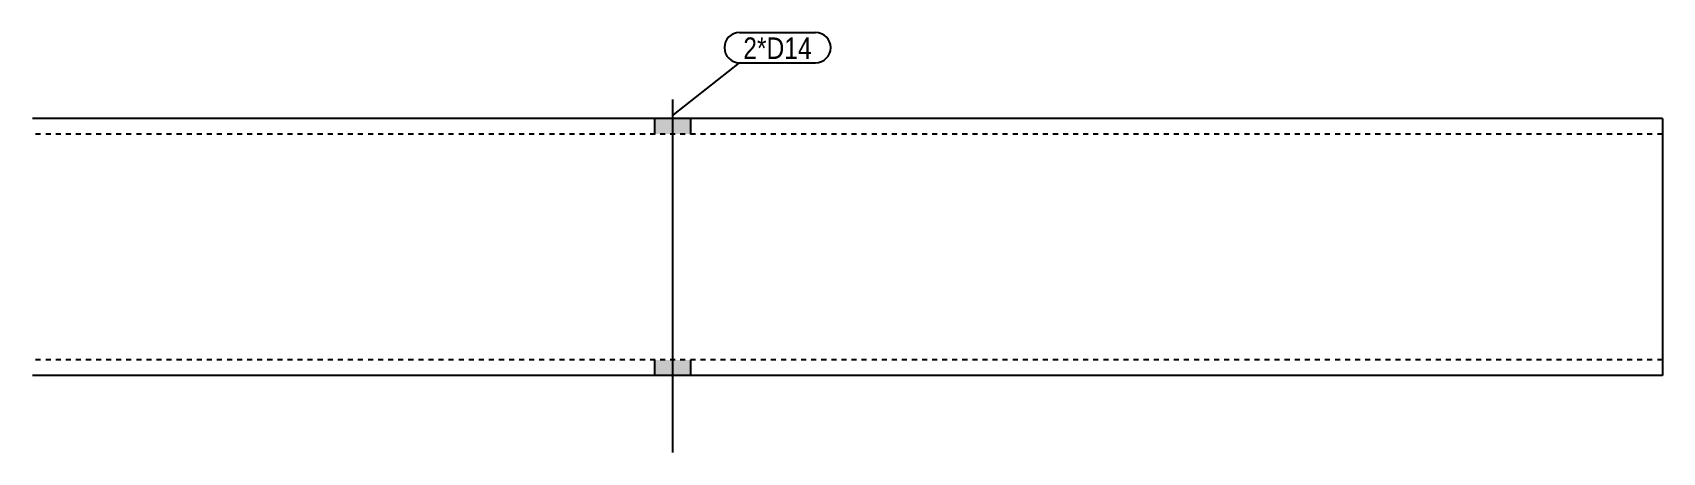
# Model space of a CAD drawing. Header units: millimetres. Extents: x 5 to 11235, y -5 to 186.
# Drawn here: x 10601 to 11235, y -5 to 159 of the extents above.
import ezdxf

# ---------------------------------------------------------------- set-up
doc = ezdxf.new("R2010")
doc.units = ezdxf.units.MM
doc.linetypes.add('DXK_LINE_DOT2', pattern=[3.9198, 1.9599, -1.9599])
doc.layers.add('STÅL', color=7, linetype='Continuous')
doc.layers.add('TEKST', color=7, linetype='Continuous')
doc.styles.add('Arial Narrow', font='ARIALN.TTF', dxfattribs={"height": 0.2})

msp = doc.modelspace()

# ---------------------------------------------------------------- hatches: boundary and pattern name
at = {"layer": 'STÅL', "linetype": 'Continuous'}
for points in [[(10856.71, 125), (10842.71, 125), (10842.71, 119), (10856.71, 119)], [(10856.71, 125), (10842.71, 125), (10842.71, 119), (10856.71, 119)], [(10856.71, 31), (10842.71, 31), (10842.71, 25), (10856.71, 25)], [(10856.71, 31), (10842.71, 31), (10842.71, 25), (10856.71, 25)]]:
    msp.add_hatch(color=3, dxfattribs=at).paths.add_polyline_path(points)

# ---------------------------------------------------------------- linework, layer by layer
at = {"layer": 'STÅL', "color": 3, "linetype": 'Continuous'}
for p, q in [((10849.71, 132.5), (10849.71, -5)), ((10849.71, 132.5), (10849.71, -5)), ((10842.71, 125), (10842.71, 119)), ((10842.71, 125), (10842.71, 119)), ((10856.71, 125), (10856.71, 119)), ((10856.71, 125), (10856.71, 119)), ((10842.71, 31), (10842.71, 25)), ((10842.71, 31), (10842.71, 25)), ((10856.71, 31), (10856.71, 25)), ((10856.71, 31), (10856.71, 25))]:
    msp.add_line(p, q, dxfattribs=at)
at = {"layer": 'STÅL', "color": 2, "linetype": 'Continuous'}
for p, q in [((11234.94, 125), (10600.71, 125)), ((11234.94, 125), (11234.94, 25)), ((11234.94, 25), (10600.71, 25))]:
    msp.add_line(p, q, dxfattribs=at)
at = {"layer": 'STÅL', "color": 7, "linetype": 'DXK_LINE_DOT2'}
for p, q in [((11234.94, 119), (10600.71, 119)), ((11234.94, 31), (10600.71, 31)), ((11234.94, 31), (11234.94, 31.46))]:
    msp.add_line(p, q, dxfattribs=at)

# ---------------------------------------------------------------- wipeouts: each hides what was drawn before it
at = {"color": 0}
msp.add_wipeout([(10903.92, 148.27), (10903.92, 157.02), (10877.28, 157.02), (10877.28, 148.27)], dxfattribs=at).dxf.layer = 'TEKST'

# ---------------------------------------------------------------- next in the draw order: wipeouts: each hides what was drawn before it
msp.add_wipeout([(10903.92, 148.27), (10903.92, 157.02), (10877.28, 157.02), (10877.28, 148.27)], dxfattribs=at).dxf.layer = 'TEKST'

# ---------------------------------------------------------------- next in the draw order: linework, layer by layer
at = {"layer": 'TEKST', "color": 7, "linetype": 'Continuous'}
for p, q in [((10875.78, 158.52), (10905.42, 158.52)), ((10850.18, 126.42), (10875.78, 146.77)), ((10875.78, 146.77), (10905.42, 146.77))]:
    msp.add_line(p, q, dxfattribs=at)
for centre, start, end in [((10875.78, 152.65), 90, 270), ((10905.42, 152.65), 270, 90)]:
    msp.add_arc(centre, 5.87, start, end, dxfattribs=at)

# ---------------------------------------------------------------- next in the draw order: texts
at = {"layer": 'TEKST', "color": 3, "style": 'Arial Narrow'}
msp.add_text('2*D14', height=8.351, dxfattribs=at).set_placement((10877.28, 148.27))

doc.saveas('drawing.dxf')
